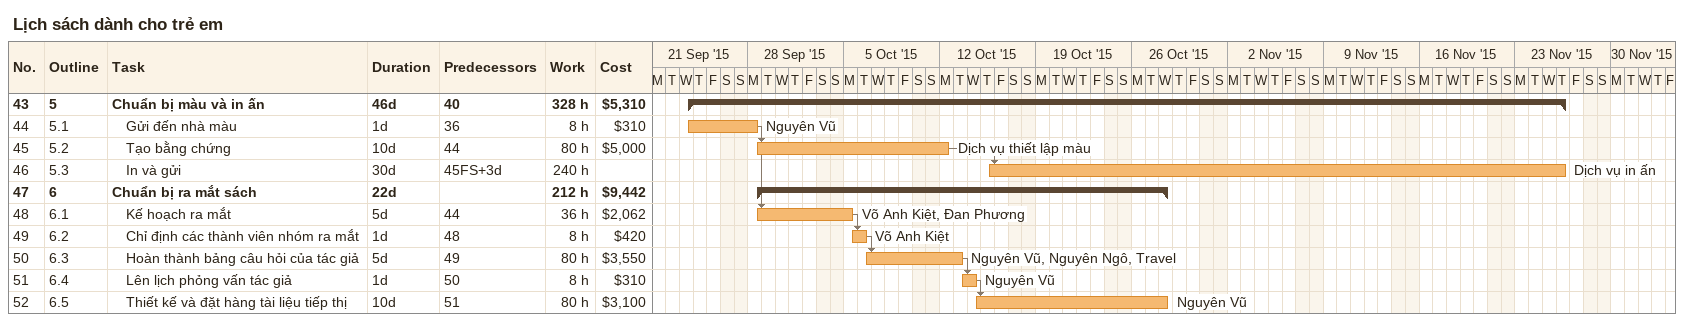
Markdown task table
Lịch sách dành cho trẻ em

| ID | WBS | Task | Duration | Start | Finish | Predecessors | Resources | Work (h) | Cost ($) |
|---|---|---|---|---|---|---|---|---|---|
| 43 | 5 | **Chuẩn bị màu và in ấn** | 46d | 2015-09-23 | 2015-11-26 | 40 |  | 328 | 5310 |
| 44 | 5.1 | Gửi đến nhà màu | 1d | 2015-09-23 | 2015-09-28 | 36 | Nguyên Vũ | 8 | 310 |
| 45 | 5.2 | Tạo bằng chứng | 10d | 2015-09-28 | 2015-10-12 | 44 | Dịch vụ thiết lập màu | 80 | 5000 |
| 46 | 5.3 | In và gửi | 30d | 2015-10-15 | 2015-11-26 | 45FS+3d | Dịch vụ in ấn | 240 |  |
| 47 | 6 | **Chuẩn bị ra mắt sách** | 22d | 2015-09-28 | 2015-10-28 |  |  | 212 | 9442 |
| 48 | 6.1 | Kế hoạch ra mắt | 5d | 2015-09-28 | 2015-10-05 | 44 | Võ Anh Kiệt, Đan Phương | 36 | 2062 |
| 49 | 6.2 | Chỉ định các thành viên nhóm ra mắt | 1d | 2015-10-05 | 2015-10-06 | 48 | Võ Anh Kiệt | 8 | 420 |
| 50 | 6.3 | Hoàn thành bảng câu hỏi của tác giả | 5d | 2015-10-06 | 2015-10-13 | 49 | Nguyên Vũ, Nguyên Ngô, Travel | 80 | 3550 |
| 51 | 6.4 | Lên lịch phỏng vấn tác giả | 1d | 2015-10-13 | 2015-10-14 | 50 | Nguyên Vũ | 8 | 310 |
| 52 | 6.5 | Thiết kế và đặt hàng tài liệu tiếp thị | 10d | 2015-10-14 | 2015-10-28 | 51 | Nguyên Vũ | 80 | 3100 |
